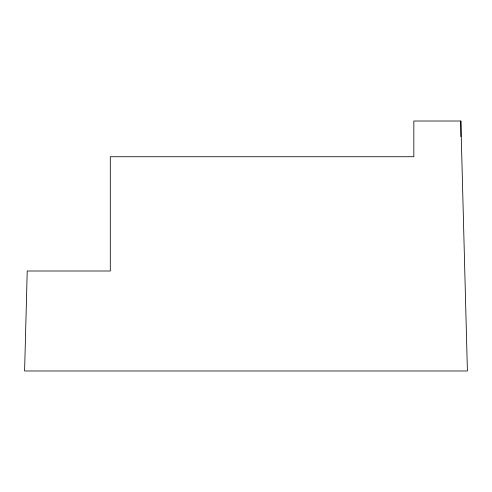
<?xml version="1.0" encoding="UTF-8"?>
<svg xmlns="http://www.w3.org/2000/svg" width="492" height="492" viewBox="0 0 492 492"><rect width="100%" height="100%" fill="white"/><g stroke="black" fill="none" stroke-linecap="round" stroke-linejoin="round"><path stroke-width="0.74" d="M460.856 121.014L413.833 121.014L413.833 156.727L110.3 156.727L110.3 271L27.22 271L24.6 370.986L467.4 370.986L460.856 121.014L460.856 136.641"/></g></svg>
